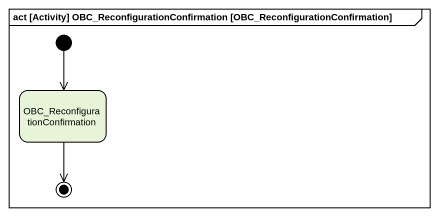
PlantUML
@startuml
mainframe act [Activity] OBC_ReconfigurationConfirmation [OBC_ReconfigurationConfirmation]
hide empty description
state "OBC_ReconfigurationConfirmation" as OBC_ReconfigurationConfirmat
[*] --> OBC_ReconfigurationConfirmat
OBC_ReconfigurationConfirmat --> [*]
@enduml
